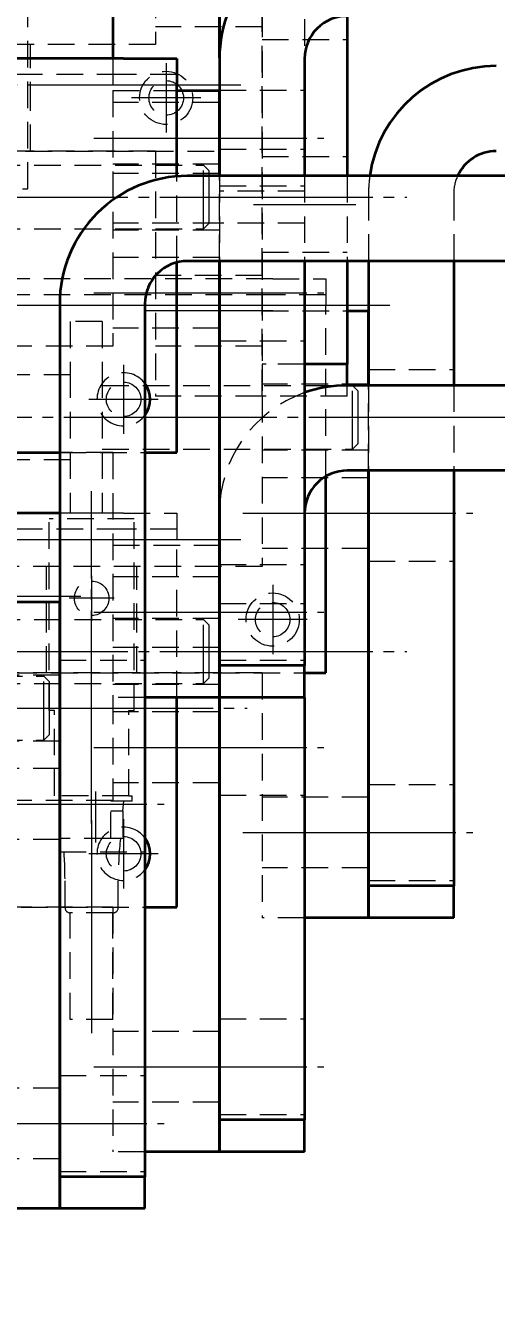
# Model space of a CAD drawing. Header units: millimetres. Extents: x 9439 to 18429, y 1498 to 3280.
# Drawn here: x 10844.3 to 10888.5, y 2668.5 to 2789.1 of the extents above; entities that cross this region are included whole.
import ezdxf

# ---------------------------------------------------------------- set-up
doc = ezdxf.new("R2010")
doc.units = ezdxf.units.MM
doc.linetypes.add('CENTER-HOKUTO', pattern=[23, 20, -1, 1, -1])
doc.linetypes.add('HIDDEN-HOKUTO', pattern=[3.8, 2.5, -1.3])
doc.layers.add('AM_7', color=2, linetype='CENTER-HOKUTO', lineweight=30)
doc.layers.add('AM_HID', color=1, linetype='HIDDEN-HOKUTO', lineweight=25)
doc.layers.add('word_dim', color=253, linetype='Continuous')
doc.styles.get("Standard").update_dxf_attribs({"font": 'romans.shx', "bigfont": 'bigfont.shx'})
doc.dimstyles.new('RS1-6', dxfattribs={"dimscale": 6, "dimtxt": 3.5, "dimasz": 3, "dimexe": 1, "dimexo": 0, "dimgap": 1, "dimtad": 3, "dimdsep": 46, "dimtxsty": 'Standard', "dimblk1": 'OPEN', "dimblk2": 'OPEN', "dimsah": 1, "dimcen": 0, "dimclrd": 256, "dimclre": 256, "dimclrt": 3, "dimadec": 0, "dimazin": 0, "dimtfac": 1, "dimtmove": 0, "dimatfit": 3, "dimldrblk": 'OPEN', "dimfxl": 0, "dimtolj": 1, "dimtzin": 0, "dimarcsym": 0})

# ---------------------------------------------------------------- blocks, each defined once
blk = doc.blocks.new('_Open')
at = {"color": 0, "lineweight": -2}
for p, q in [((-1, 0.1667), (0, 0)), ((-1, -0.1667), (0, 0)), ((0, 0), (-1, 0))]:
    blk.add_line(p, q, dxfattribs=at)
blk = doc.blocks.new('*D270')
at = {"layer": 'DEFPOINTS', "color": 0, "linetype": 'Continuous', "ltscale": 2}
for p in [(10978.51, 2934.66), (10663.97, 2668.46), (10821.51, 2668.46)]:
    blk.add_point(p, dxfattribs=at)
at = {"layer": 'word_dim', "linetype": 'Continuous', "lineweight": -2, "ltscale": 2}
for p, q in [((10978.51, 2934.66), (10657.97, 2934.66)), ((10663.97, 2916.66), (10663.97, 2686.46)), ((10821.51, 2668.46), (10657.97, 2668.46))]:
    blk.add_line(p, q, dxfattribs=at)
at = {"layer": 'word_dim', "linetype": 'Continuous', "lineweight": -2, "ltscale": 2, "xscale": 18, "yscale": 18, "zscale": 18}
for p, rotation in [((10663.97, 2934.66), 90), ((10663.97, 2668.46), 270)]:
    blk.add_blockref('_Open', p, dxfattribs=dict(at, rotation=rotation))
at = {"layer": 'word_dim', "color": 3, "linetype": 'Continuous', "ltscale": 2, "insert": (10647.47, 2801.56), "char_height": 21, "attachment_point": 5, "rotation": 90}
blk.add_mtext('\\A1;266.2', dxfattribs=at)

msp = doc.modelspace()

# ---------------------------------------------------------------- linework, layer by layer
at = {"color": 7, "lineweight": 35}
for p, q in [((10862.513, 2830.565), (10862.513, 2786.09)), ((10862.513, 2786.09), (10862.513, 2827.565)), ((10853.513, 2786.019), (10798.513, 2786.019)), ((10944.513, 2775.006), (10859.513, 2775.006)), ((10944.513, 2767.006), (10859.513, 2767.006)), ((10862.513, 2726.019), (10862.513, 2767.006)), ((10862.513, 2767.006), (10862.513, 2729.019)), ((10870.513, 2767.006), (10870.513, 2729.019)), ((10847.513, 2763.006), (10847.513, 2681.006)), ((10855.513, 2763.006), (10855.513, 2681.006)), ((10798.513, 2749.019), (10847.512, 2749.019)), ((10876.513, 2705.332), (10876.513, 2747.333)), ((10876.513, 2747.333), (10876.513, 2708.332)), ((10884.513, 2747.333), (10884.513, 2708.332)), ((10847.513, 2678.006), (10847.513, 2735.006)), ((10862.513, 2683.332), (10862.513, 2726.019)), ((10862.513, 2726.019), (10862.513, 2686.332)), ((10870.513, 2726.019), (10870.513, 2686.332))]:
    msp.add_line(p, q, dxfattribs=at)
at = {"color": 7, "lineweight": 35, "ltscale": 0.188648}
msp.add_line((10852.513, 2793.565), (10852.513, 2786.019), dxfattribs=at)
at = {"color": 7, "lineweight": 35, "ltscale": 0.37532}
msp.add_line((10874.513, 2790.019), (10874.513, 2775.007), dxfattribs=at)
at = {"color": 7, "lineweight": 35, "ltscale": 0.125}
msp.add_line((10853.513, 2786.019), (10858.513, 2786.019), dxfattribs=at)
at = {"color": 7, "lineweight": 35, "ltscale": 0.0625}
msp.add_line((10858.513, 2786.019), (10858.513, 2783.519), dxfattribs=at)
at = {"color": 7, "lineweight": 35, "ltscale": 0.27532}
for p, q in [((10862.513, 2786.019), (10862.513, 2775.006)), ((10870.513, 2786.019), (10870.513, 2775.006))]:
    msp.add_line(p, q, dxfattribs=at)
at = {"color": 7, "lineweight": 35, "ltscale": 0.001023}
msp.add_line((10870.513, 2786.06), (10870.513, 2786.019), dxfattribs=at)
at = {"color": 7, "lineweight": 35, "ltscale": 0.213863}
msp.add_line((10858.513, 2774.965), (10858.513, 2783.519), dxfattribs=at)
at = {"color": 7, "lineweight": 35, "ltscale": 0.1}
for p, q in [((10858.513, 2783.019), (10862.513, 2783.019)), ((10843.513, 2735.006), (10847.513, 2735.006))]:
    msp.add_line(p, q, dxfattribs=at)
at = {"color": 7, "lineweight": 35, "ltscale": 0.20032}
msp.add_line((10862.513, 2775.006), (10862.513, 2783.019), dxfattribs=at)
at = {"color": 7, "lineweight": 35, "ltscale": 0.446506}
msp.add_line((10858.513, 2749.019), (10858.513, 2766.879), dxfattribs=at)
at = {"color": 7, "lineweight": 35, "ltscale": 0.241856}
msp.add_line((10874.513, 2767.007), (10874.513, 2757.332), dxfattribs=at)
at = {"color": 7, "lineweight": 35, "ltscale": 0.291849}
for p, q in [((10876.513, 2767.007), (10876.513, 2755.333)), ((10884.513, 2767.007), (10884.513, 2755.333))]:
    msp.add_line(p, q, dxfattribs=at)
at = {"color": 7, "lineweight": 35, "ltscale": 0.050003}
msp.add_line((10874.512, 2762.332), (10876.513, 2762.332), dxfattribs=at)
at = {"color": 7, "lineweight": 35, "ltscale": 0.174992}
msp.add_line((10876.513, 2755.333), (10876.513, 2762.332), dxfattribs=at)
at = {"color": 7, "lineweight": 35, "ltscale": 0.100012}
msp.add_line((10874.513, 2757.332), (10870.512, 2757.332), dxfattribs=at)
at = {"color": 7, "lineweight": 35, "ltscale": 0.049992}
msp.add_line((10874.513, 2755.333), (10874.513, 2757.332), dxfattribs=at)
at = {"color": 7, "lineweight": 35, "ltscale": 0.45}
for p, q in [((10892.513, 2755.332), (10874.513, 2755.332)), ((10892.513, 2747.332), (10874.513, 2747.332))]:
    msp.add_line(p, q, dxfattribs=at)
at = {"color": 7, "lineweight": 35, "ltscale": 0.075003}
msp.add_line((10855.512, 2749.019), (10858.513, 2749.019), dxfattribs=at)
at = {"color": 7, "lineweight": 35, "ltscale": 0.461617}
msp.add_line((10872.513, 2728.332), (10872.513, 2746.797), dxfattribs=at)
at = {"color": 7, "lineweight": 35, "ltscale": 0.187497}
msp.add_line((10847.512, 2743.332), (10840.012, 2743.332), dxfattribs=at)
at = {"color": 7, "lineweight": 35, "ltscale": 0.2}
for p, q in [((10870.513, 2729.019), (10862.513, 2729.019)), ((10870.513, 2726.019), (10862.513, 2726.019)), ((10884.513, 2708.332), (10876.513, 2708.332)), ((10884.513, 2705.332), (10876.513, 2705.332)), ((10870.513, 2686.332), (10862.513, 2686.332)), ((10870.513, 2683.332), (10862.513, 2683.332)), ((10855.513, 2681.006), (10847.513, 2681.006)), ((10855.513, 2678.006), (10847.513, 2678.006))]:
    msp.add_line(p, q, dxfattribs=at)
at = {"color": 7, "lineweight": 35, "ltscale": 0.074999}
for p, q in [((10862.513, 2729.019), (10862.513, 2726.019)), ((10870.513, 2726.019), (10870.513, 2729.019))]:
    msp.add_line(p, q, dxfattribs=at)
at = {"color": 7, "lineweight": 35, "ltscale": 0.050009}
msp.add_line((10870.512, 2728.332), (10872.513, 2728.332), dxfattribs=at)
at = {"color": 7, "lineweight": 35, "ltscale": 0.175}
msp.add_line((10862.513, 2726.019), (10855.513, 2726.019), dxfattribs=at)
at = {"color": 7, "lineweight": 35, "ltscale": 0.49217}
msp.add_line((10858.513, 2706.332), (10858.513, 2726.019), dxfattribs=at)
at = {"color": 7, "lineweight": 35, "ltscale": 0.075}
for p, q in [((10876.513, 2708.332), (10876.513, 2705.332)), ((10884.513, 2705.332), (10884.513, 2708.332)), ((10862.513, 2686.332), (10862.513, 2683.332)), ((10870.513, 2683.332), (10870.513, 2686.332)), ((10847.513, 2681.006), (10847.513, 2678.006)), ((10855.513, 2678.006), (10855.513, 2681.006))]:
    msp.add_line(p, q, dxfattribs=at)
at = {"color": 7, "lineweight": 35, "ltscale": 0.075006}
msp.add_line((10855.512, 2706.332), (10858.513, 2706.332), dxfattribs=at)
at = {"color": 7, "lineweight": 35, "ltscale": 0.150009}
msp.add_line((10876.513, 2705.332), (10870.512, 2705.332), dxfattribs=at)
at = {"color": 7, "lineweight": 35, "ltscale": 0.175006}
msp.add_line((10862.513, 2683.332), (10855.512, 2683.332), dxfattribs=at)
at = {"color": 7, "lineweight": 35, "ltscale": 0.25}
msp.add_line((10847.513, 2678.006), (10837.513, 2678.006), dxfattribs=at)
at = {"color": 7, "lineweight": 35}
for centre, radius, start, end in [((10874.513, 2786.019), 12, 90, 180.00001), ((10874.513, 2786.019), 4, 90, 180.00001), ((10888.513, 2773.332), 12, 90, 171.97957), ((10888.513, 2773.332), 4, 90, 155.2551), ((10859.513, 2763.006), 12, 90, 180.00001), ((10859.513, 2763.006), 4, 90, 180.00001), ((10853.513, 2754.019), 2.5, 323.12769, 36.87231), ((10874.513, 2743.332), 12, 90, 109.47194), ((10874.513, 2743.332), 4, 90, 180.00001), ((10853.513, 2711.332), 2.5, 323.12224, 36.87776)]:
    msp.add_arc(centre, radius, start, end, dxfattribs=at)
at = {"layer": 'AM_7', "color": 2, "lineweight": 13}
for p, q in [((10857.513, 2785.582), (10857.513, 2779.082)), ((10864.513, 2783.519), (10792.512, 2783.519)), ((10860.763, 2782.332), (10854.263, 2782.332)), ((10850.712, 2778.565), (10872.313, 2778.565)), ((10764.913, 2773.019), (10880.113, 2773.019)), ((10865.713, 2772.332), (10875.313, 2772.332)), ((10850.712, 2764.019), (10872.313, 2764.019)), ((10878.513, 2762.832), (10806.512, 2762.832)), ((10873.013, 2762.832), (10807.012, 2762.832)), ((10873.013, 2762.832), (10807.012, 2762.832)), ((10873.013, 2762.832), (10807.012, 2762.832)), ((10867.513, 2762.332), (10855.512, 2762.332)), ((10853.513, 2757.269), (10853.513, 2750.769)), ((10856.763, 2754.019), (10850.263, 2754.019)), ((10778.913, 2752.332), (10894.113, 2752.332)), ((10850.513, 2714.182), (10850.513, 2745.382)), ((10864.712, 2743.332), (10886.313, 2743.332)), ((10864.513, 2740.832), (10792.512, 2740.832)), ((10859.013, 2740.832), (10793.012, 2740.832)), ((10859.013, 2740.832), (10793.012, 2740.832)), ((10859.013, 2740.832), (10793.012, 2740.832)), ((10850.513, 2737.44), (10850.513, 2733.225)), ((10867.513, 2736.582), (10867.513, 2730.082)), ((10849.513, 2735.506), (10777.512, 2735.506)), ((10852.62, 2735.332), (10848.405, 2735.332)), ((10850.712, 2734.019), (10872.313, 2734.019)), ((10870.763, 2733.332), (10864.263, 2733.332)), ((10764.913, 2730.332), (10880.113, 2730.332)), ((10749.913, 2725.006), (10865.113, 2725.006)), ((10850.712, 2721.332), (10872.313, 2721.332)), ((10835.712, 2716.006), (10857.313, 2716.006)), ((10850.913, 2712.382), (10850.913, 2717.182)), ((10850.513, 2714.482), (10850.513, 2694.083)), ((10853.513, 2714.582), (10853.513, 2708.082)), ((10864.712, 2713.332), (10886.313, 2713.332)), ((10856.763, 2711.332), (10850.263, 2711.332)), ((10850.712, 2691.332), (10872.313, 2691.332)), ((10835.712, 2686.006), (10857.313, 2686.006))]:
    msp.add_line(p, q, dxfattribs=at)
at = {"layer": 'AM_HID', "color": 1, "lineweight": 13}
for p, q in [((10866.513, 2832.332), (10866.513, 2757.332)), ((10856.513, 2811.332), (10856.513, 2787.332)), ((10866.513, 2754.332), (10866.513, 2811.332)), ((10870.513, 2797.333), (10870.513, 2786.06)), ((10844.513, 2773.782), (10844.513, 2791.783)), ((10866.513, 2789.009), (10856.513, 2789.009)), ((10856.513, 2787.332), (10802.513, 2787.332)), ((10844.763, 2781.332), (10844.763, 2787.332)), ((10866.513, 2787.832), (10874.513, 2787.832)), ((10852.513, 2786.019), (10852.513, 2783.019)), ((10862.513, 2786.019), (10862.513, 2786.09)), ((10862.513, 2786.09), (10862.513, 2786.019)), ((10853.513, 2784.519), (10798.513, 2784.519)), ((10858.513, 2784.519), (10853.513, 2784.519)), ((10852.513, 2783.019), (10858.513, 2783.019)), ((10852.513, 2783.019), (10852.513, 2759.019)), ((10862.513, 2783.065), (10870.513, 2783.065)), ((10844.763, 2777.332), (10844.763, 2781.332)), ((10862.513, 2781.889), (10852.513, 2781.889)), ((10856.513, 2777.332), (10802.513, 2777.332)), ((10802.513, 2777.332), (10862.513, 2777.332)), ((10856.513, 2777.332), (10856.513, 2754.332)), ((10862.513, 2777.519), (10870.513, 2777.519)), ((10866.513, 2776.832), (10874.513, 2776.832)), ((10837.513, 2776.019), (10861.013, 2776.019)), ((10862.513, 2776.119), (10852.513, 2776.119)), ((10862.513, 2775.242), (10852.513, 2775.242)), ((10861.013, 2773.019), (10861.013, 2776.019)), ((10861.513, 2775.519), (10861.013, 2776.019)), ((10861.513, 2775.519), (10861.513, 2773.019)), ((10858.513, 2766.879), (10858.513, 2774.965)), ((10862.513, 2767.006), (10862.513, 2775.006)), ((10862.513, 2775.006), (10862.513, 2767.006)), ((10862.513, 2774.065), (10870.513, 2774.065)), ((10870.513, 2775.006), (10870.513, 2767.006)), ((10874.513, 2775.007), (10874.513, 2767.007)), ((10844.013, 2773.782), (10844.513, 2773.782)), ((10861.013, 2770.421), (10861.013, 2773.019)), ((10861.013, 2770.019), (10861.013, 2773.019)), ((10861.513, 2773.019), (10861.513, 2770.519)), ((10870.513, 2773.565), (10862.513, 2773.565)), ((10870.513, 2773.565), (10862.513, 2773.565)), ((10876.513, 2773.332), (10876.513, 2767.007)), ((10884.513, 2773.332), (10884.513, 2767.007)), ((10862.513, 2770.565), (10852.513, 2770.565)), ((10861.513, 2770.519), (10861.013, 2770.019)), ((10870.513, 2770.565), (10862.513, 2770.565)), ((10837.513, 2770.019), (10861.013, 2770.019)), ((10862.513, 2769.919), (10852.513, 2769.919)), ((10862.513, 2767.343), (10852.513, 2767.343)), ((10866.513, 2767.832), (10874.513, 2767.832)), ((10866.513, 2765.656), (10856.513, 2765.656)), ((10867.513, 2765.332), (10812.513, 2765.332)), ((10867.513, 2765.332), (10872.513, 2765.332)), ((10872.513, 2765.332), (10872.513, 2762.832)), ((10867.513, 2763.832), (10812.513, 2763.832)), ((10872.513, 2763.832), (10867.513, 2763.832)), ((10866.513, 2762.332), (10874.512, 2762.332)), ((10872.513, 2746.797), (10872.513, 2762.832)), ((10848.513, 2761.332), (10848.513, 2756.647)), ((10851.513, 2761.332), (10848.513, 2761.332)), ((10851.513, 2761.332), (10851.513, 2756.647)), ((10862.513, 2760.696), (10852.513, 2760.696)), ((10862.513, 2759.519), (10870.513, 2759.519)), ((10852.513, 2759.019), (10798.513, 2759.019)), ((10866.513, 2759.009), (10856.513, 2759.009)), ((10870.512, 2757.332), (10866.513, 2757.332)), ((10866.513, 2757.332), (10866.513, 2754.332)), ((10874.513, 2757.332), (10866.513, 2757.332)), ((10848.513, 2756.332), (10822.513, 2756.332)), ((10848.513, 2756.647), (10848.513, 2743.332)), ((10851.513, 2756.647), (10851.513, 2743.332)), ((10876.513, 2756.832), (10884.513, 2756.832)), ((10851.513, 2755.332), (10875.013, 2755.332)), ((10876.513, 2755.432), (10866.513, 2755.432)), ((10874.513, 2754.332), (10874.513, 2755.333)), ((10875.013, 2752.332), (10875.013, 2755.332)), ((10875.513, 2754.832), (10875.013, 2755.332)), ((10875.513, 2754.832), (10875.513, 2752.332)), ((10876.513, 2747.333), (10876.513, 2755.333)), ((10876.513, 2755.333), (10876.513, 2747.333)), ((10876.513, 2755.332), (10876.513, 2747.332)), ((10884.513, 2755.333), (10884.513, 2747.333)), ((10866.513, 2754.332), (10856.513, 2754.332)), ((10866.513, 2754.332), (10866.513, 2738.332)), ((10874.513, 2754.332), (10866.513, 2754.332)), ((10875.013, 2749.734), (10875.013, 2752.332)), ((10875.013, 2749.332), (10875.013, 2752.332)), ((10875.513, 2752.332), (10875.513, 2749.832)), ((10875.513, 2749.832), (10875.013, 2749.332)), ((10852.513, 2749.019), (10798.513, 2749.019)), ((10847.512, 2749.019), (10855.512, 2749.019)), ((10851.513, 2749.332), (10875.013, 2749.332)), ((10852.513, 2749.019), (10852.513, 2726.019)), ((10876.513, 2749.232), (10866.513, 2749.232)), ((10848.513, 2748.332), (10822.513, 2748.332)), ((10876.513, 2746.656), (10866.513, 2746.656)), ((10846.513, 2724.783), (10846.513, 2742.783)), ((10854.513, 2742.783), (10846.513, 2742.783)), ((10853.513, 2743.332), (10847.512, 2743.332)), ((10851.513, 2743.332), (10848.513, 2743.332)), ((10853.513, 2743.332), (10858.513, 2743.332)), ((10854.513, 2724.783), (10854.513, 2742.783)), ((10858.513, 2743.332), (10858.513, 2740.832)), ((10853.513, 2741.832), (10798.513, 2741.832)), ((10858.513, 2741.832), (10853.513, 2741.832)), ((10852.513, 2740.332), (10862.513, 2740.332)), ((10858.513, 2726.019), (10858.513, 2740.832)), ((10876.513, 2740.009), (10866.513, 2740.009)), ((10866.513, 2738.332), (10812.513, 2738.332)), ((10846.263, 2732.332), (10846.263, 2738.332)), ((10854.763, 2732.332), (10854.763, 2738.332)), ((10862.513, 2738.519), (10870.513, 2738.519)), ((10876.513, 2738.832), (10884.513, 2738.832)), ((10862.513, 2737.343), (10852.513, 2737.343)), ((10862.513, 2734.832), (10870.513, 2734.832)), ((10837.513, 2733.332), (10861.013, 2733.332)), ((10862.513, 2733.432), (10852.513, 2733.432)), ((10861.013, 2730.332), (10861.013, 2733.332)), ((10861.513, 2732.832), (10861.013, 2733.332)), ((10846.263, 2728.332), (10846.263, 2732.332)), ((10854.763, 2728.332), (10854.763, 2732.332)), ((10861.513, 2732.832), (10861.513, 2730.332)), ((10862.513, 2730.696), (10852.513, 2730.696)), ((10847.513, 2729.506), (10855.513, 2729.506)), ((10861.013, 2727.734), (10861.013, 2730.332)), ((10861.013, 2727.332), (10861.013, 2730.332)), ((10861.513, 2730.332), (10861.513, 2727.832)), ((10862.513, 2729.519), (10870.513, 2729.519)), ((10866.513, 2728.332), (10812.513, 2728.332)), ((10812.513, 2728.332), (10870.512, 2728.332)), ((10847.513, 2728.106), (10837.513, 2728.106)), ((10870.513, 2729.019), (10862.513, 2729.019)), ((10866.513, 2728.332), (10866.513, 2705.332)), ((10822.513, 2728.006), (10846.013, 2728.006)), ((10837.513, 2727.332), (10861.013, 2727.332)), ((10846.013, 2725.006), (10846.013, 2728.006)), ((10846.513, 2727.506), (10846.013, 2728.006)), ((10846.513, 2727.506), (10846.513, 2725.006)), ((10862.513, 2727.232), (10852.513, 2727.232)), ((10861.513, 2727.832), (10861.013, 2727.332)), ((10852.513, 2726.019), (10852.513, 2716.332)), ((10855.513, 2726.019), (10852.513, 2726.019)), ((10846.013, 2722.408), (10846.013, 2725.006)), ((10846.013, 2722.006), (10846.013, 2725.006)), ((10846.513, 2725.006), (10846.513, 2722.506)), ((10847.013, 2724.783), (10846.513, 2724.783)), ((10847.013, 2716.783), (10847.013, 2724.783)), ((10862.513, 2724.656), (10852.513, 2724.656)), ((10854.013, 2724.783), (10854.513, 2724.783)), ((10854.013, 2716.783), (10854.013, 2724.783)), ((10846.513, 2722.506), (10846.013, 2722.006)), ((10822.513, 2722.006), (10846.013, 2722.006)), ((10847.513, 2721.906), (10837.513, 2721.906)), ((10847.513, 2719.33), (10837.513, 2719.33)), ((10862.513, 2718.009), (10852.513, 2718.009)), ((10876.513, 2717.832), (10884.513, 2717.832)), ((10852.513, 2716.332), (10798.513, 2716.332)), ((10854.013, 2716.783), (10847.013, 2716.783)), ((10847.513, 2712.783), (10847.513, 2716.783)), ((10852.303, 2712.783), (10852.303, 2716.283)), ((10854.313, 2716.283), (10852.303, 2716.283)), ((10853.442, 2715.382), (10853.543, 2716.283)), ((10854.013, 2716.783), (10854.313, 2716.783)), ((10854.313, 2716.283), (10854.313, 2716.783)), ((10862.513, 2716.832), (10870.513, 2716.832)), ((10876.513, 2716.656), (10866.513, 2716.656)), ((10852.303, 2715.382), (10853.442, 2715.382)), ((10852.303, 2715.382), (10853.442, 2715.382)), ((10853.442, 2715.382), (10853.442, 2712.783)), ((10847.513, 2712.683), (10837.513, 2712.683)), ((10852.303, 2712.783), (10847.513, 2712.783)), ((10853.442, 2712.783), (10852.303, 2712.783)), ((10847.513, 2711.506), (10855.513, 2711.506)), ((10876.513, 2710.009), (10866.513, 2710.009)), ((10848.013, 2706.283), (10848.013, 2708.982)), ((10853.013, 2706.283), (10853.013, 2708.982)), ((10876.513, 2708.832), (10884.513, 2708.832)), ((10884.513, 2708.332), (10876.513, 2708.332)), ((10852.513, 2706.332), (10798.513, 2706.332)), ((10840.1, 2706.332), (10855.512, 2706.332)), ((10852.513, 2705.783), (10848.513, 2705.783)), ((10852.513, 2705.783), (10848.513, 2705.783)), ((10848.513, 2695.783), (10848.513, 2705.783)), ((10852.513, 2706.332), (10852.513, 2683.332)), ((10852.513, 2695.783), (10852.513, 2705.783)), ((10870.512, 2705.332), (10866.513, 2705.332)), ((10852.513, 2695.783), (10848.513, 2695.783)), ((10862.513, 2695.832), (10870.513, 2695.832)), ((10862.513, 2694.656), (10852.513, 2694.656)), ((10847.513, 2690.506), (10855.513, 2690.506)), ((10847.513, 2689.33), (10837.513, 2689.33)), ((10862.513, 2688.009), (10852.513, 2688.009)), ((10862.513, 2686.832), (10870.513, 2686.832)), ((10870.513, 2686.332), (10862.513, 2686.332)), ((10847.513, 2682.683), (10837.513, 2682.683)), ((10855.512, 2683.332), (10852.513, 2683.332)), ((10847.513, 2681.506), (10855.513, 2681.506)), ((10855.513, 2681.006), (10847.513, 2681.006))]:
    msp.add_line(p, q, dxfattribs=at)
for centre, radius in [((10857.513, 2782.332), 2.5), ((10857.513, 2782.332), 1.621), ((10853.513, 2754.019), 1.621), ((10850.513, 2735.332), 1.621), ((10867.513, 2733.332), 2.5), ((10867.513, 2733.332), 1.621), ((10853.513, 2711.332), 1.621)]:
    msp.add_circle(centre, radius, dxfattribs=at)
for centre, radius, start, end in [((10888.513, 2773.332), 12, 171.97957, 180.00001), ((10888.513, 2773.332), 4, 155.2551, 180.00001), ((10853.513, 2754.019), 2.5, 36.87231, 323.12769), ((10874.513, 2743.332), 12, 109.47194, 180.00001), ((10853.513, 2711.332), 2.5, 36.87776, 323.12224), ((10813.733, 2708.982), 34.28, 0, 6.36445), ((10887.292, 2708.982), 34.28, 173.63555, 180.00001), ((10848.513, 2706.283), 0.5, 180.00001, 270), ((10852.513, 2706.283), 0.5, 270, 0)]:
    msp.add_arc(centre, radius, start, end, dxfattribs=at)

# ---------------------------------------------------------------- dimensions: what is measured, and where the dimension line sits
at = {"layer": 'word_dim', "linetype": 'Continuous', "ltscale": 2}
dim = msp.add_linear_dim(base=(10663.972, 2668.456), p1=(10978.514, 2934.659), p2=(10821.513, 2668.456), angle=90, dimstyle='RS1-6', dxfattribs=at)
dim.commit()
dim.dimension.update_dxf_attribs({"geometry": '*D270', "text_midpoint": (10647.472, 2801.558)})

doc.saveas('drawing.dxf')
